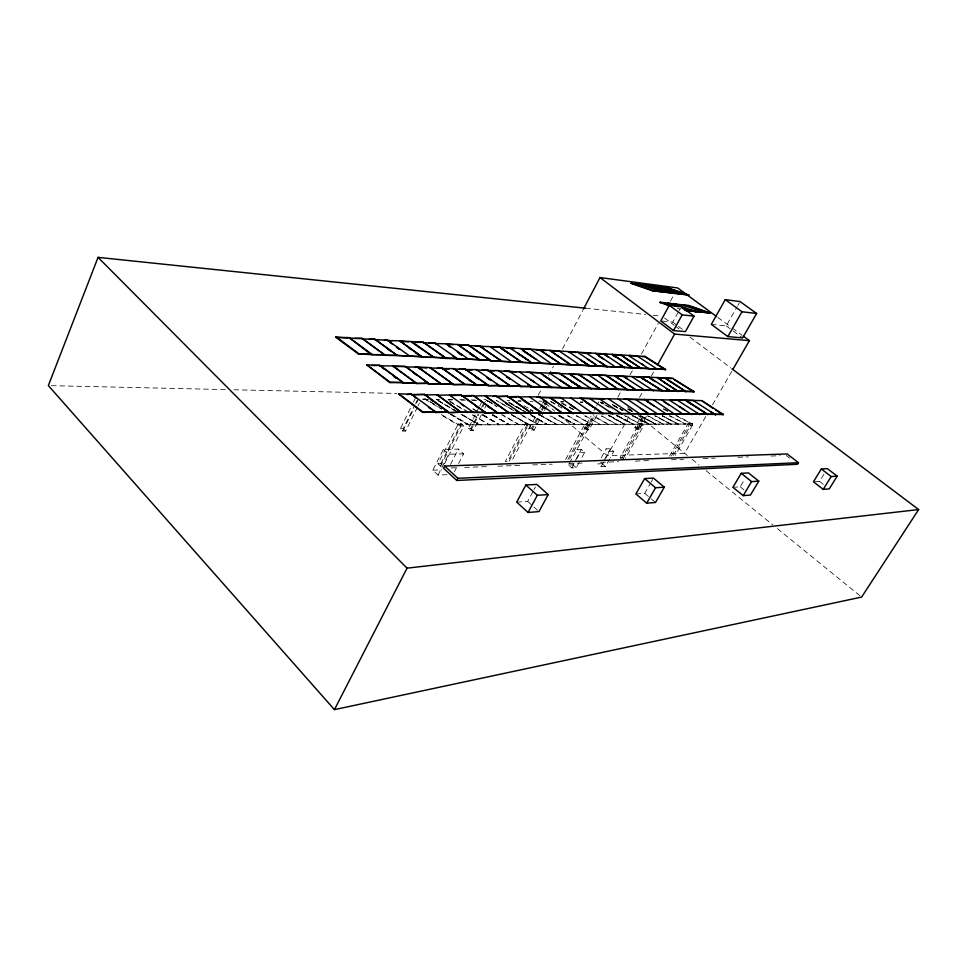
<?xml version="1.0" encoding="UTF-8"?>
<svg xmlns="http://www.w3.org/2000/svg" width="967" height="967" viewBox="0 0 967 967"><rect width="100%" height="100%" fill="white"/><g stroke="black" fill="none" stroke-linecap="round" stroke-linejoin="round"><path stroke-width="0.73" stroke-dasharray="4.83 3.63" d="M422.724 399.431L425.516 399.045L434.401 404.182M441.726 409.017L425.698 399.045M457.246 412.051L436.165 399.673L439.236 399.298M457.862 424.864L468.499 424.404L457.862 424.864L439.985 414.251M468.536 424.851L692.662 424.017L468.536 424.851L450.707 414.323M486.739 400.181L496.99 406.527M478.991 424.38L461.066 414.396M519.037 424.743L502.864 414.952M528.816 424.295L511.156 414.722M556.774 424.247L538.196 414.287M600.543 402.296L602.985 402.719M608.666 424.561L593.327 415.689M671.122 424.066L654.671 415.774M678.411 424.042L662.262 415.955M417.43 407.143L405.644 431.04L402.816 431.064L400.362 428.768L412.776 403.505M413.429 402.175L415.387 398.186M400.362 428.768L403.179 428.756L414.94 404.871M415.592 403.553L418.203 398.235M402.816 431.064L413.961 408.437M416.584 403.118L417.889 400.447M418.082 405.814L419.388 403.154M447.032 474.688L438.027 475.075L432.829 470.204L443.357 449.413L458.358 449.087L463.592 453.849L458.31 464.148M437.991 463.785L440.795 463.689L443.357 466.07L440.553 466.167L437.991 463.785L458.334 423.655L461.114 423.655L463.737 426L444.034 464.74M440.795 463.689L461.114 423.655M440.553 466.167L460.957 426.012L463.737 426M438.027 475.075L448.615 454.248L463.592 453.849M481.348 414.807L473.274 430.581L470.748 430.593L468.33 428.429L479.064 407.373M479.741 406.055L482.424 400.797M450.489 464.498L458.358 449.087M468.33 428.429L470.856 428.417L478.242 413.973M481.59 407.409L484.274 402.151M470.748 430.593L478.822 414.795M482.859 406.889L484.89 402.937M484.709 408.243L486.727 404.303M454.357 471.86L457.657 465.429M538.208 395.285L541.677 388.674M548.627 375.45L553.487 366.191M562.516 348.99L582.666 310.625M527.728 423.582L525.238 423.582L505.294 461.537L507.796 461.452L527.728 423.582L530.303 425.806L511.688 461.09M509.186 461.174L527.813 425.806L530.303 425.806M543.768 411.869L534.086 430.17L531.802 430.182L529.433 428.127L536.334 415.036M539.791 408.497L541.858 404.569M542.547 403.263L543.925 400.64M529.433 428.127L531.717 428.115L538.619 415.048M541.375 409.827L543.442 405.91M544.131 404.605L546.198 400.689M531.802 430.182L541.496 411.845M542.185 410.54L544.264 406.611M544.953 405.294L546.343 402.683M544.457 410.564L547.225 405.33M516.716 502.127L527.68 501.377L533.3 490.946M534.002 489.64L535.404 487.03M565.671 459.518L585.204 423.522L587.44 423.51L589.955 425.625L568.463 465.006L571.775 467.883L576.284 467.702L580.49 460.002M596.893 415.423L589.072 429.795L587.005 429.807L584.672 427.849L591.067 416.076M593.907 410.842L596.035 406.926M596.748 405.62L598.875 401.692M567.931 459.446L587.44 423.51M569.539 459.083L593.134 416.088L608.811 424.561M587.005 429.807L594.826 415.411M568.463 465.006L572.972 464.837L575.075 460.981M575.776 459.7L581.36 449.45L584.709 452.302L581.191 458.721M571.775 467.883L575.994 460.147M576.695 458.866L580.212 452.423L584.709 452.302M617.889 397.099L620.766 391.828M630.025 374.918L633.01 369.479M641.459 354.043L658.201 323.462M670.445 301.1L674.047 294.524M662.262 321.068L672.754 322.108L678.435 311.809M679.136 310.516L680.563 307.941M601.341 457.609L606.188 448.833L610.455 448.736L613.755 451.504L610.286 457.754M609.597 458.999L605.439 466.505L601.16 466.674L597.884 463.882L602.163 463.713L610.455 448.736M601.16 466.674L605.33 459.144M606.019 457.899L629.251 416.015M639.489 397.51L642.414 392.227M651.19 376.368L654.115 371.086M646.343 416.33L639.018 429.457L637.132 429.469L634.86 427.595L641.435 415.774M634.86 427.595L636.733 427.583L643.321 415.786M622.567 459.736L620.149 457.705L639.247 423.461L641.266 423.461L643.732 425.456L625.335 458.346M637.132 429.469L644.457 416.33M620.149 457.705L622.192 457.645L641.266 423.461M623.304 458.418L641.713 425.468L643.732 425.456M711.337 324.38L726.265 325.891L737.144 306.684M737.869 305.403L739.32 302.84M635.899 493.956L644.735 493.351L650.537 483.174M651.262 481.904L652.713 479.366M669.551 456.061L688.214 423.413L690.039 423.401L692.445 425.311L675.256 455.312M671.412 456.001L690.039 423.401M673.407 455.384L690.607 425.323L692.445 425.311M705.741 416.596L684.648 453.257L607.3 455.662L560.389 415.967M712.51 404.81L732.092 370.772M732.913 487.308L740.202 486.812L744.711 479.233M814.661 481.699L819.545 481.361L824.259 473.733M432.829 470.204L441.846 469.865M451.093 467.931L455.626 467.762M464.68 467.424L487.32 466.59M497.884 466.191L520.536 465.357M532.612 464.909L552.23 464.172M568.826 463.556L585.434 462.951M600.531 462.383L618.638 461.718M635.246 461.102L650.344 460.534M671.473 459.76L683.548 459.313M703.166 458.576L715.242 458.128M737.881 457.294L748.446 456.895M771.086 456.061L780.151 455.723M613.755 451.504L609.488 451.625L606.188 448.833M581.36 449.45L576.864 449.558L580.212 452.423M584.672 427.849L586.739 427.837L589.072 429.795M589.955 425.625L587.718 425.625L585.204 423.522M422.869 398.996L425.516 399.045M448.168 399.468L452.483 399.54M459.808 399.673L464.063 399.758M471.243 399.891L475.413 399.963M507.083 400.556L509.694 400.604M518.082 400.761L521.08 400.822M539.054 401.148L541.955 401.208M560.824 401.559L563.604 401.607M580.297 401.921L582.98 401.97M425.565 399.48L428.538 399.54M436.165 399.673L439.091 399.734M448.023 399.891L452.338 399.975M461.09 400.133L465.332 400.205M472.488 400.338L476.671 400.411M517.937 401.16L520.935 401.22M529.989 401.39L532.95 401.438M560.691 401.946L563.471 401.994M580.152 402.296L582.847 402.345M601.232 403.638L603.287 403.674L600.93 401.728M51.372 385.664L226.387 389.604M233.929 389.774L396.881 393.448M585.664 308.219L645.678 314.48M653.172 315.266L660.679 316.04M677.504 308.352L680.188 309.295M663.543 408.727L668.729 411.458M674.132 414.287L692.662 424.017M663.41 409.089L668.596 411.809M676.634 416.04L692.529 424.392M669.635 415.629L685.712 424.029L669.502 415.991M662.407 415.58L678.399 424.416L662.395 415.955M656.061 416.064L671.11 424.428L654.804 415.774M648.627 416.028L663.725 424.44L647.225 415.725M628.042 408.944L633.325 411.761M641.206 415.979L656.23 424.465L639.803 415.677L656.097 424.465L641.073 415.979M627.909 408.944L633.192 411.761M627.909 409.307L633.192 412.135M612.389 404.569L622.99 410.262M633.542 415.931L648.76 424.102L631.995 415.629M612.244 404.569L622.857 410.262M633.409 415.931L648.627 424.102M613.574 405.657L622.845 410.637M632.128 415.629L648.615 424.477M613.441 405.657L622.712 410.637M611.047 408.026L600.41 402.296L612.244 409.114M625.625 415.883L640.891 424.489L624.211 415.58M617.865 415.834L633.192 424.126L616.317 415.52M617.732 415.834L633.059 424.126M616.45 415.52L633.059 424.513M609.863 415.786L625.093 424.525L608.436 415.472M609.718 415.786L624.96 424.525L608.303 415.472M601.583 415.737L617.019 424.537L601.438 416.124M561.827 402.925L575.921 410.588M584.938 415.629L600.471 424.573L584.793 416.028M561.694 403.312L575.776 410.987M550.694 401.365L558.467 405.584M576.417 415.58L592.009 424.598L576.272 415.979M550.707 401.764L562.141 408.086M567.762 415.532L583.415 424.61L567.617 415.931M543.091 402.308L546.923 404.436M559.131 415.472L574.821 424.223L558.829 415.883M558.974 415.472L574.676 424.223M558.986 415.883L574.676 424.634M551.359 416.148L565.804 424.646L549.909 415.822M524.09 405.777L533.107 410.842M539.659 414.625L556.787 424.67L538.353 414.287M530.387 409.803L532.962 411.253M530.23 409.803L532.805 411.253M508.364 401.994L526.447 412.22M530.363 414.432L547.624 424.682L530.218 414.843M509.5 402.719L523.703 410.757M530.206 414.432L547.467 424.682L530.061 414.843M509.512 403.13L523.727 411.168M513.235 405.318L526.145 412.631M511.881 409.186L496.168 400.35L515.629 411.809M520.826 414.36L538.305 424.706L520.681 414.783M491.937 403.142L486.57 400.181L496.82 406.527M511.301 414.299L528.84 424.718L511.325 414.722M501.474 414.65L519.206 424.743M493.194 414.891L509.416 424.767L491.792 414.589M493.025 414.891L509.246 424.767L491.623 414.589M473.02 408.932L477.952 411.785M483.186 414.831L499.455 424.779L481.784 414.529M472.839 408.92L476.538 411.072M483.017 414.831L499.286 424.779L481.602 414.529M449.208 400.882L467.762 411.7M472.839 414.758L489.326 424.803L471.425 414.456M450.296 402.03L467.436 412.135M457.391 411.604L436.117 399.238L457.065 412.039M462.48 414.698L479.016 424.827L461.247 414.396M451.94 414.638L468.681 424.404M425.371 399.48L441.532 409.017M450.525 414.323L468.354 424.851M441.411 414.565L458.02 424.416M717.792 317.43L731.161 327.257M732.382 328.151L742.112 335.295M726.265 325.891L732.116 330.182M733.276 331.04L742.632 337.918M672.754 322.108L677.347 325.577M678.508 326.447L685.41 331.633M664.583 318.01L674.217 325.275M675.425 326.181L679.039 328.913M689.87 337.084L730.81 367.943M786.183 455.505L789.58 458.14M819.545 481.361L823.86 484.721M688.214 423.413L690.607 425.323M740.202 486.812L744.747 490.474M627.643 406.914L633.542 411.712M638.111 415.435L687.344 455.445M692.021 459.252L699.044 464.946M706.055 470.651L772.718 524.839M777.395 528.647L861.609 597.086M639.247 423.461L641.713 425.468M636.733 427.583L639.018 429.457M622.192 457.645L624.597 459.663M545.521 403.384L554.671 411.132M644.735 493.351L650.114 497.92M651.19 498.839L655.505 502.489M602.163 463.713L605.439 466.505M531.717 428.115L534.086 430.17M572.972 464.837L576.284 467.702M525.238 423.582L527.813 425.806M488.081 401.668L485.615 399.528L483.101 399.48L485.555 401.631M470.856 428.417L473.274 430.581M458.334 423.655L460.957 426.012M527.68 501.377L538.97 511.603M443.357 449.413L448.615 454.248M403.179 428.756L405.644 431.04"/><path stroke-width="1.45" d="M631.1 283.379L668.185 287.9L688.782 294.983L652.06 290.68L631.1 283.379L641.689 284.781M638.849 283.996L659.736 291.248L656.714 290.656M646.125 285.374L667.194 292.203L664.305 291.635M646.367 284.999L656.557 286.752M652.06 290.68L688.782 294.983M653.547 286.353L674.289 293.521M653.68 286.365L674.531 293.146L671.533 292.566M660.86 287.32L681.771 294.077L678.774 293.497M669.345 305.91L660.062 302.212L689.266 305.645L710.407 313.03L685.784 310.661M667.061 292.191L664.172 291.623M681.65 294.065L660.969 286.933L668.185 287.9M667.315 303.469L678.254 306.841M667.556 303.094L673.25 304.17M682.218 304.81L703.432 312.244L700.374 311.628M689.266 305.645L683.512 305.367M695.998 311.809L674.809 303.94M335.815 337.278L349.039 337.604L371.292 354.599L358.31 353.922L335.815 337.278L347.395 338.003M349.075 338.112L362.045 338.438L384.431 354.78L371.521 354.611L384.431 354.78M362.045 338.438L354.756 338.474M362.081 338.933L374.797 339.248L397.135 355.445L384.467 355.276L397.135 355.445M358.31 353.922L371.485 354.103M585.664 308.219L98.054 257.367L48.35 385.591L334.437 709.633L861.609 597.086L918.65 509.561L732.019 368.85M374.797 339.248L369.031 339.381M409.803 356.098L421.793 356.726L409.803 356.098L387.296 340.046L374.821 339.743L377.553 339.913M366.759 364.813L389.882 382.642L402.985 382.545L379.717 365.381L366.759 364.813L390.088 382.146L402.985 382.545M387.296 340.046L384.382 340.348M379.717 365.381L372.319 365.562M415.858 382.944L403.009 383.053L415.858 382.944L392.65 365.937L379.753 365.877L382.581 366.01M397.352 355.457L409.585 356.086L397.352 355.457L375.015 339.26M411.422 342.064L433.772 357.355L421.817 357.21L433.772 357.355M428.466 383.343L415.883 383.452L428.466 383.343L405.33 366.493L394.065 366.505M405.354 366.989L417.756 367.037L440.831 383.718L428.49 383.839L440.831 383.718M398.658 393.871L422.652 412.45L435.67 412.039L422.857 411.93L398.658 393.871L411.531 394.161L435.887 412.039L448.434 412.147L435.682 412.546L433.264 410.757M423.425 342.342L411.821 341.605L433.978 357.367L445.533 357.959L423.425 342.342L415.991 342.354M423.449 342.826L435.029 343.08L457.258 358.576L468.379 359.156L457.077 359.035L453.402 356.46M417.756 367.037L414.855 367.412M420.21 369.285L417.974 367.049L429.952 367.581L452.955 384.104L440.843 384.213L452.955 384.104M411.531 394.161L407.034 394.572M435.029 343.08L429.143 343.176M433.978 357.367L457.065 358.564L445.545 358.443M429.964 368.064L441.907 368.101L464.837 384.467L452.967 384.588L450.537 382.847M424.38 394.439L411.555 394.669L424.38 394.439L448.434 412.147M460.945 412.244L448.446 412.643L460.945 412.244L436.963 394.729L424.392 394.947L427.136 395.007M468.584 359.168L479.499 359.736L468.584 359.168L446.416 343.805L449.885 346.827M450.078 346.839L446.609 343.817L457.584 344.518L479.499 359.736M441.907 368.101L437.302 368.379M442.112 368.113L465.042 384.479L476.489 384.83L453.632 368.608L441.919 368.584L449.123 368.898M436.975 395.225L449.292 394.995L473.419 412.353L485.216 412.45L473.419 412.353M453.438 369.08L465.139 369.116L487.936 385.192L476.501 385.313M490.402 360.304L479.499 360.195L490.402 360.304L468.572 345.219L460.292 345.159M468.572 345.678L479.354 345.908L501.124 360.86L490.402 360.764L501.124 360.86M452.967 384.588L464.837 384.467M465.139 369.116L459.301 369.334M476.441 370.083L487.525 370.095L510.165 385.881L499.347 385.543L476.441 369.612L465.151 369.587L472.077 369.89M479.354 345.908L475.196 346.101M511.64 361.863L489.943 346.585L479.354 346.355L483.814 346.645M465.042 384.479L487.936 385.192M485.216 412.45L461.392 395.273L450.791 395.527M482.835 411.217L485.216 412.933L496.99 412.546L473.25 395.527L461.392 395.757L471.594 395.974M461.162 412.244L473.201 412.353L461.162 412.244L437.181 394.729M473.25 396.011L484.878 395.793L508.545 412.643L496.99 413.03L494.415 411.326M487.525 370.095L481.88 370.313M518.59 385.035L520.959 386.679L531.584 386.546L521.153 386.232L498.404 370.579L487.525 370.566L494.21 370.857M500.35 347.685L521.975 362.395M485.337 383.972L487.936 385.664L499.153 385.543M665.574 369.442L501.124 361.32L665.574 369.442L645.158 356.46L490.124 346.597M498.404 371.038L509.089 371.05L531.765 386.558L694.04 391.611L531.572 387.005L528.018 384.564M510.395 348.325L532.128 362.927M485.216 412.933L496.99 412.546M487.936 385.664L499.347 385.543M516.318 410.709L519.859 413.211L530.968 412.824L520.065 412.74L496.289 396.047L493.279 396.446M496.99 413.03L508.545 412.643M507.59 384.685L510.153 386.353L520.971 386.22L499.153 386.014L496.76 384.334M507.482 396.289L496.289 396.518L507.482 396.289L530.968 412.824M521.793 362.395L500.35 347.238L491.405 347.117M541.871 412.921L530.956 413.296L541.871 412.921L518.457 396.53L507.47 396.76L516.91 396.966M519.4 371.944L541.979 387.332M530.678 349.172L522.011 349.063M508.739 412.643L519.871 412.74L508.739 412.643L485.071 395.793L496.289 396.047M518.445 397.002L529.239 396.772L552.749 413.006L723.316 414.42L552.749 413.006M529.711 372.392L552.036 387.634M540.045 350.199L561.38 364.438M540.215 350.211L561.549 364.45M542.1 363.447L520.633 348.531M539.84 372.839L562.262 387.948M551.734 363.943L530.508 349.16M559.325 350.997L551.081 350.9M549.788 373.262L572.126 388.25L559.808 379.934M555.517 408.473L563.036 413.55L539.816 397.014L536.649 397.401M550.15 372.839L559.76 373.262L581.844 388.118M542.052 412.921L552.556 413.006L542.052 412.921L518.65 396.543M559.736 373.697L582.013 388.13L570.615 381.119M550.005 397.691L573.153 413.634M550.187 397.691L573.334 413.634L567.061 409.44M570.856 364.934L549.776 350.392M571.014 364.934L549.933 350.405M580.333 365.417L559.168 350.985M586.244 353.124L607.203 366.807M572.15 387.815L560.872 380.756M578.629 374.519L600.555 389.133M578.798 374.531L600.712 389.133M589.519 365.478L580.647 360.159M598.5 366.36L577.492 352.157M591.345 388.843L569.37 373.685M589.737 398.561L612.691 413.949L609.089 411.519M583.439 413.707L560.401 397.473L539.804 397.461L701.716 400.604L723.316 414.42M606.188 375.716L627.861 389.967M599.238 398.767L621.926 414.021M593.363 413.791L570.421 397.691M638.824 367.013L641.399 368.584L620.923 354.925L612.365 354.78L616.027 357.137M615.931 367.267L595.225 353.281M614.867 376.09L636.455 390.233M609.911 389.423L588.105 374.507M608.569 398.972L631.33 414.094M628.852 355.82L649.425 368.995M602.949 413.864L580.43 397.908M629.166 355.445L637.156 355.953L657.62 369.418M623.558 376.465L645.207 390.511M618.807 389.689L597.243 374.906M612.715 413.501L608.92 411.507M632.116 376.84L653.535 390.765M627.704 389.967L606.224 375.305L592.566 375.123M642.366 356.678L645.158 356.46M641.254 368.572L620.778 354.913M640.529 377.203L662.044 390.62M640.674 377.215L662.19 390.62L659.349 389.399M636.612 390.245L615.024 376.103L627.909 376.659M635.633 399.564L658.116 414.299M649.123 377.178L636.395 377.033M640.263 414.166L617.937 398.742M664.97 378.266L686.183 391.768L665.151 377.879M672.863 378.617L694.04 391.611M669.66 400.302L691.768 414.565M669.986 399.903L694.076 400.435M666.734 414.372L644.542 399.335M678.121 391.514L657.125 377.529M677.819 400.483L699.83 414.625L697.267 413.054M675.075 414.432L653.112 399.528M685.857 400.652L707.639 414.686M683.56 414.505L661.549 399.722M693.762 400.822L715.447 414.758M701.716 400.604L712.969 408.316M444.651 466.034L443.551 468.209L456.738 480.466L797.509 464.281L798.464 462.697L787.138 453.934L444.651 466.034L457.85 478.29L798.464 462.697M334.437 709.633L407.047 568.161L918.65 509.561M456.738 480.466L457.85 478.29M583.355 309.295L600.024 277.553L677.649 287.948L716.571 316.535M525.879 485.011L516.716 502.127L528.055 512.462L538.97 511.603L548.204 494.596L536.806 484.419L525.879 485.011L537.326 495.297L548.204 494.596M528.055 512.462L537.326 495.297M669.333 305.27L660.763 320.911L673.491 330.557L685.41 331.633L694.028 316.136L681.264 306.66L669.333 305.27L682.17 314.855L694.028 316.136M673.491 330.557L682.17 314.855M657.778 364.474L674.603 334.086L749.413 340.65L732.841 369.454M725.238 299.649L711.337 324.38L727.837 336.589L742.632 337.918L756.629 313.477L740.045 301.559L725.238 299.649L741.967 311.749L756.629 313.477M644.638 478.568L635.899 493.956L646.705 503.178L655.505 502.489L664.305 487.187L653.438 478.085L644.638 478.568L655.541 487.743L664.305 487.187M727.837 336.589L741.967 311.749M646.705 503.178L655.541 487.743M741.23 473.322L732.913 487.308L743.2 495.636L750.428 495.068L758.793 481.155L748.47 472.923L741.23 473.322L751.589 481.614L758.793 481.155M743.2 495.636L751.589 481.614M821.346 468.971L813.44 481.784L823.207 489.375L829.263 488.903L837.204 476.151L827.401 468.644L821.346 468.971L831.185 476.538L837.204 476.151M823.207 489.375L831.185 476.538M449.51 395.007L461.392 395.273M529.42 396.784L539.816 397.014M580.236 398.344L604.641 398.887M623.812 399.298L648.712 399.842M405.33 366.493L392.88 365.949L416.076 382.956M673.044 378.23L504.411 371.292M417.78 367.533L426.761 367.919M509.089 371.497L516.451 371.824M526.822 372.271L538.426 372.778M570.675 374.169L582.702 374.7M658.406 377.988L671.569 378.556M411.616 341.593L399.782 340.843L422.011 356.738M446.416 343.805L435.041 343.551L437.833 343.732M468.572 345.219L457.778 344.53L479.692 359.748M391.853 340.819L387.332 340.529L399.576 340.831L421.793 356.726M399.601 341.315L408.473 341.871M446.428 344.276L453.281 344.711M506.092 348.047L514.807 348.603M535.948 349.945L545.569 350.55M568.378 352L575.824 352.459M581.856 352.846L590.728 353.414M596.615 353.777L606.635 354.418M684.443 310.105L710.407 313.03M659.953 302.598L664.365 303.118M674.833 304.351L680.55 305.016M668.076 288.275L688.673 295.37M631.209 282.98L652.181 290.281M690.559 306.527L710.298 313.417M690.317 309.815L696.131 311.821M682.134 308.243L688.939 310.6L686.026 310.044M660.062 302.212L670.796 305.983M644.977 356.847L665.405 369.829M674.096 379.402L693.859 391.998M715.507 409.935L723.135 414.819M641.097 363.58L643.514 365.127M657.27 377.541L678.254 391.526L674.386 389.121M710.624 411.664L715.58 414.758M663.314 381.929L665.804 383.524M625.456 358.419L630.46 361.549M686.038 400.265L707.82 414.299M688.407 402.212L690.837 403.771M648.978 377.178L670.373 390.873L666.299 388.855M650.199 378.375L655.191 381.602M666.444 388.855L670.191 391.272M612.534 354.381L633.095 368.149L628.212 365.006M612.389 354.381L632.95 368.149L628.067 364.994M612.22 354.768L615.87 357.125M643.176 378.834L646.947 381.276M659.494 389.399L661.996 391.019M643.031 378.834L646.802 381.264M603.879 353.837L624.658 367.714L619.762 364.547M603.843 354.236L608.739 357.415M679.426 406.636L684.443 409.815M598.73 356.074L603.795 359.289M663.809 401.716L668.862 404.919M624.827 377.299L627.51 378.955M599.963 361.984L607.361 366.819M587.368 359.059L594.79 363.93M646.826 401.378L654.381 406.249M568.403 351.577L589.495 365.901L580.804 360.171M601.885 378.508L615.338 387.308M626.954 398.948L649.341 414.227L640.468 408.449M570.409 374.93L580.345 381.482M570.784 381.131L581.82 388.553M523.014 350.574L536.141 359.422M522.833 350.574L532.382 357.004M517.756 353.197L528.538 360.498M517.587 353.185L528.357 360.486M580.26 397.908L603.142 413.429M586.087 402.429L593.484 407.337M543.72 375.365L551.142 380.394M543.551 375.353L550.96 380.394M501.365 348.495L508.763 353.414M539.634 379.173L547.249 384.262M569.914 404.569L574.942 407.893M530.786 379.644L534.521 382.207M530.605 379.632L534.34 382.195M479.535 345.92L501.305 360.872M551.226 398.525L556.279 401.885M527.837 384.552L531.391 387.005M468.753 345.231L490.595 360.316M543.285 400L547.141 402.55M506.72 376.804L510.274 379.269M506.527 376.792L510.092 379.257M518.397 385.023L520.778 386.679M469.769 353.438L473.419 355.977M469.575 353.426L473.226 355.965M541.496 405.777L545.183 408.34M541.315 405.777L545.001 408.34M487.719 370.107L510.346 385.893M457.403 351.952L462.286 355.36M458.431 352.798L462.093 355.348M523.195 400.447L528.308 403.904M533.228 407.349L538.16 410.794M487.199 377.626L490.777 380.14M487.005 377.613L490.583 380.14M496.567 384.322L498.96 386.002M453.197 356.448L456.871 359.035M507.675 396.301L531.161 412.836M465.332 369.128L488.13 385.192M475.74 377.203L478.339 378.895M423.631 342.354L445.727 357.971M441.859 355.844L444.312 357.572M442.886 356.702L445.34 358.431M505.717 403.191L508.074 404.859M516.124 410.709L519.666 413.211M453.837 368.62L476.695 384.842M469.08 380.188L471.691 381.892M408.956 348.011L411.289 349.679M415.762 353.015L418.312 354.708M473.455 395.539L497.195 412.546M487.295 406.225L489.87 407.929M430.158 367.581L453.16 384.104M389.677 342.221L392.022 343.914M396.712 347.286L399.057 348.978M396.494 347.274L398.839 348.966M461.597 395.273L485.422 412.45M475.691 406.067L478.073 407.784M482.63 411.217L485.011 412.933M417.974 367.049L441.049 383.73M387.755 349.123L390.112 350.828M461.259 404.17L463.652 405.898M405.548 366.505L428.683 383.343M413.876 373.202L416.306 374.966M424.622 381.167L428.272 383.826M362.262 338.45L384.661 354.792M743.333 336.19L749.413 340.65M349.268 337.628L371.715 354.115M424.598 394.451L448.652 412.147M430.412 399.371L432.817 401.148M444.844 409.996L447.25 411.761M445.823 410.878L448.229 412.643M379.946 365.381L403.215 382.545M382.074 367.605L384.407 369.321M393.714 376.187L396.035 377.904M393.484 376.175L395.805 377.892M336.008 336.782L358.503 353.426M413.961 396.458L416.378 398.247M428.441 407.18L430.859 408.968M433.047 410.757L435.452 412.546M600.024 277.553L674.603 334.086M98.054 257.367L407.047 568.161"/></g></svg>
